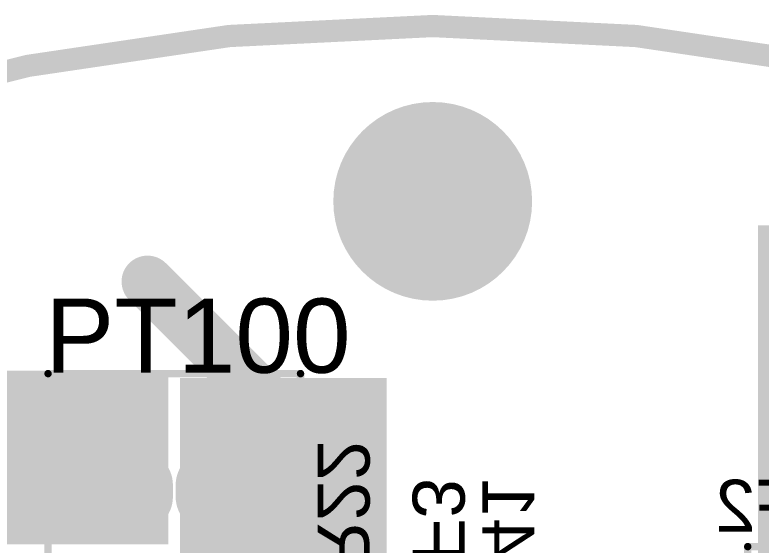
# Model space of a CAD drawing. Header units: millimetres. Extents: x -1.46 to 1.41, y -0.13 to 2.68.
# Drawn here: x -0.281 to 0.221, y 2.327 to 2.685 of the extents above; entities that cross this region are included whole.
import ezdxf

# ---------------------------------------------------------------- set-up
doc = ezdxf.new("R2010")
doc.units = ezdxf.units.MM
doc.header["$MEASUREMENT"] = 0
for name, color, linetype in [('BottomLayer', 5, 'Continuous'), ('BottomOverlay', 54, 'Continuous'), ('BottomPaste', 16, 'Continuous'), ('BottomSolder', 6, 'Continuous'), ('Mechanical2', 216, 'Continuous'), ('MultiLayer', 9, 'Continuous'), ('PadHoleLayer', 156, 'Continuous'), ('TopLayer', 1, 'Continuous'), ('TopOverlay', 2, 'Continuous'), ('TopSolder', 216, 'Continuous'), ('ViaHoleLayer', 16, 'Continuous')]:
    doc.layers.add(name, color=color, linetype=linetype)
doc.styles.add('Arial', font='arial.ttf', dxfattribs={"height": 0.2})

# ---------------------------------------------------------------- blocks, each defined once
blk = doc.blocks.new('A1251WV_02P_2')
at = {"layer": 'BottomLayer'}
h = blk.add_hatch(color=5, dxfattribs=at)
edge = h.paths.add_edge_path()
edge.add_arc((-0.02461, -0.00394), 0.01969, 180, 360)
edge.add_line((-0.00492, -0.00394), (-0.00492, 0.00394))
edge.add_arc((-0.02461, 0.00394), 0.01969, 0, 180)
edge.add_line((-0.04429, 0.00394), (-0.04429, -0.00394))
h = blk.add_hatch(color=5, dxfattribs=at)
edge = h.paths.add_edge_path()
edge.add_arc((0.02461, -0.00394), 0.01969, 180, 360)
edge.add_line((0.04429, -0.00394), (0.04429, 0.00394))
edge.add_arc((0.02461, 0.00394), 0.01969, 0, 180)
edge.add_line((0.00492, 0.00394), (0.00492, -0.00394))
at = {"layer": 'BottomSolder'}
h = blk.add_hatch(color=6, dxfattribs=at)
edge = h.paths.add_edge_path()
edge.add_arc((-0.02461, -0.00394), 0.02369, 180, 360)
edge.add_line((-0.00092, -0.00394), (-0.00092, 0.00394))
edge.add_arc((-0.02461, 0.00394), 0.02369, 0, 180)
edge.add_line((-0.04829, 0.00394), (-0.04829, -0.00394))
h = blk.add_hatch(color=6, dxfattribs=at)
edge = h.paths.add_edge_path()
edge.add_arc((0.02461, -0.00394), 0.02369, 180, 360)
edge.add_line((0.04829, -0.00394), (0.04829, 0.00394))
edge.add_arc((0.02461, 0.00394), 0.02369, 0, 180)
edge.add_line((0.00092, 0.00394), (0.00092, -0.00394))
at = {"layer": 'MultiLayer'}
h = blk.add_hatch(color=9, dxfattribs=at)
edge = h.paths.add_edge_path()
edge.add_arc((-0.02461, -0.00394), 0.01969, 180, 360)
edge.add_line((-0.00492, -0.00394), (-0.00492, 0.00394))
edge.add_arc((-0.02461, 0.00394), 0.01969, 0, 180)
edge.add_line((-0.04429, 0.00394), (-0.04429, -0.00394))
h = blk.add_hatch(color=9, dxfattribs=at)
edge = h.paths.add_edge_path()
edge.add_arc((0.02461, -0.00394), 0.01969, 180, 360)
edge.add_line((0.04429, -0.00394), (0.04429, 0.00394))
edge.add_arc((0.02461, 0.00394), 0.01969, 0, 180)
edge.add_line((0.00492, 0.00394), (0.00492, -0.00394))
at = {"layer": 'PadHoleLayer'}
h = blk.add_hatch(color=156, dxfattribs=at)
edge = h.paths.add_edge_path()
edge.add_arc((-0.02461, 0), 0.0122, 0, 360)
h = blk.add_hatch(color=156, dxfattribs=at)
edge = h.paths.add_edge_path()
edge.add_arc((0.02461, 0), 0.0122, 0, 360)
at = {"layer": 'TopLayer'}
h = blk.add_hatch(color=1, dxfattribs=at)
edge = h.paths.add_edge_path()
edge.add_arc((-0.02461, -0.00394), 0.01969, 180, 360)
edge.add_line((-0.00492, -0.00394), (-0.00492, 0.00394))
edge.add_arc((-0.02461, 0.00394), 0.01969, 0, 180)
edge.add_line((-0.04429, 0.00394), (-0.04429, -0.00394))
h = blk.add_hatch(color=1, dxfattribs=at)
edge = h.paths.add_edge_path()
edge.add_arc((0.02461, -0.00394), 0.01969, 180, 360)
edge.add_line((0.04429, -0.00394), (0.04429, 0.00394))
edge.add_arc((0.02461, 0.00394), 0.01969, 0, 180)
edge.add_line((0.00492, 0.00394), (0.00492, -0.00394))
at = {"layer": 'TopSolder'}
h = blk.add_hatch(color=216, dxfattribs=at)
edge = h.paths.add_edge_path()
edge.add_arc((-0.02461, -0.00394), 0.02369, 180, 360)
edge.add_line((-0.00092, -0.00394), (-0.00092, 0.00394))
edge.add_arc((-0.02461, 0.00394), 0.02369, 0, 180)
edge.add_line((-0.04829, 0.00394), (-0.04829, -0.00394))
h = blk.add_hatch(color=216, dxfattribs=at)
edge = h.paths.add_edge_path()
edge.add_arc((0.02461, -0.00394), 0.02369, 180, 360)
edge.add_line((0.04829, -0.00394), (0.04829, 0.00394))
edge.add_arc((0.02461, 0.00394), 0.02369, 0, 180)
edge.add_line((0.00092, 0.00394), (0.00092, -0.00394))
at = {"layer": 'TopOverlay', "const_width": 0.005}
for points in [[(0.085, 0.047), (-0.085, 0.047)], [(-0.085, 0.047), (-0.085, -0.079)], [(0.085, 0.047), (0.085, -0.079)], [(0.085, -0.079), (-0.085, -0.079)]]:
    blk.add_lwpolyline(points, dxfattribs=at)
at = {"layer": 'TopOverlay', "const_width": 0.0025}
for points in [[(-0.08625, 0.047, 1), (-0.08375, 0.047, 1)], [(-0.08625, 0.047, 1), (-0.08375, 0.047, 1)], [(0.08375, 0.047, 1), (0.08625, 0.047, 1)], [(0.08375, 0.047, 1), (0.08625, 0.047, 1)], [(-0.08625, -0.079, 1), (-0.08375, -0.079, 1)], [(-0.08625, -0.079, 1), (-0.08375, -0.079, 1)], [(0.08375, -0.079, 1), (0.08625, -0.079, 1)], [(0.08375, -0.079, 1), (0.08625, -0.079, 1)]]:
    blk.add_lwpolyline(points, format="xyb", close=True, dxfattribs=at)
blk = doc.blocks.new('SMA_B_16')
at = {"layer": 'BottomLayer'}
for points in [[(-0.12795, 0.03346), (-0.02953, 0.03346), (-0.02953, -0.03346), (-0.12795, -0.03346)], [(0.02953, 0.03346), (0.12795, 0.03346), (0.12795, -0.03346), (0.02953, -0.03346)]]:
    blk.add_hatch(color=5, dxfattribs=at).paths.add_polyline_path(points)
at = {"layer": 'BottomOverlay'}
for points in [[(-0.175, -0.05598), (-0.12906, -0.05598), (-0.12906, 0.05597), (-0.175, 0.05597)], [(-0.12992, 0.03638), (-0.1022, 0.03638), (-0.1022, 0.05598), (-0.12992, 0.05598)], [(-0.12992, -0.05598), (-0.1022, -0.05598), (-0.1022, -0.03638), (-0.12992, -0.03638)]]:
    blk.add_hatch(color=54, dxfattribs=at).paths.add_polyline_path(points)
at = {"layer": 'BottomPaste'}
for points in [[(-0.12795, 0.03346), (-0.02953, 0.03346), (-0.02953, -0.03346), (-0.12795, -0.03346)], [(0.02953, 0.03346), (0.12795, 0.03346), (0.12795, -0.03346), (0.02953, -0.03346)]]:
    blk.add_hatch(color=16, dxfattribs=at).paths.add_polyline_path(points)
at = {"layer": 'BottomSolder'}
for points in [[(-0.13195, 0.03746), (-0.02553, 0.03746), (-0.02553, -0.03746), (-0.13195, -0.03746)], [(0.02553, 0.03746), (0.13195, 0.03746), (0.13195, -0.03746), (0.02553, -0.03746)]]:
    blk.add_hatch(color=6, dxfattribs=at).paths.add_polyline_path(points)
at = {"layer": 'BottomOverlay', "const_width": 0.005}
for points in [[(0.08115, 0.05345), (-0.10465, 0.05345)], [(0.08115, 0.05345), (0.08115, 0.03985)], [(0.08115, -0.03985), (0.08115, -0.05345)], [(0.08115, -0.05345), (-0.10465, -0.05345)]]:
    blk.add_lwpolyline(points, dxfattribs=at)
at = {"layer": 'BottomOverlay', "const_width": 0.0025}
for points in [[(-0.1059, 0.05345, 1), (-0.1034, 0.05345, 1)], [(0.0799, 0.05345, 1), (0.0824, 0.05345, 1)], [(0.0799, 0.05345, 1), (0.0824, 0.05345, 1)], [(0.0799, 0.03985, 1), (0.0824, 0.03985, 1)], [(0.0799, -0.03985, 1), (0.0824, -0.03985, 1)], [(-0.1059, -0.05345, 1), (-0.1034, -0.05345, 1)], [(0.0799, -0.05345, 1), (0.0824, -0.05345, 1)], [(0.0799, -0.05345, 1), (0.0824, -0.05345, 1)]]:
    blk.add_lwpolyline(points, format="xyb", close=True, dxfattribs=at)

msp = doc.modelspace()

# ---------------------------------------------------------------- hatches: boundary and pattern name
at = {"layer": 'BottomLayer'}
h = msp.add_hatch(color=5, dxfattribs=at)
edge = h.paths.add_edge_path()
edge.add_arc((0, 2.55906), 0.05906, 0, 360)
for points in [[(0.219, 2.321), (0.332, 2.321), (0.332, 2.543), (0.219, 2.543)], [(-0.681, 2.384), (-0.178, 2.384), (-0.178, 2.445), (-0.681, 2.445)], [(-0.17008, 2.26), (-0.031, 2.26), (-0.031, 2.44), (-0.17008, 2.44)], [(-0.289, 2.328), (-0.17792, 2.328), (-0.17792, 2.396), (-0.289, 2.396)], [(-0.031, 2.254), (-0.031, 2.378), (-0.086, 2.378), (-0.086, 2.254)]]:
    msp.add_hatch(color=5, dxfattribs=at).paths.add_polyline_path(points)
h = msp.add_hatch(color=5, dxfattribs=at)
edge = h.paths.add_edge_path()
edge.add_arc((-0.192, 2.505), 0.01181, 0, 360)
at = {"layer": 'BottomSolder'}
h = msp.add_hatch(color=6, dxfattribs=at)
edge = h.paths.add_edge_path()
edge.add_arc((0, 2.55906), 0.06306, 0, 360)
h = msp.add_hatch(color=6, dxfattribs=at)
edge = h.paths.add_edge_path()
edge.add_arc((-0.192, 2.505), 0.00591, 0, 360)
at = {"layer": 'MultiLayer'}
h = msp.add_hatch(color=9, dxfattribs=at)
edge = h.paths.add_edge_path()
edge.add_arc((0, 2.55906), 0.05906, 0, 360)
at = {"layer": 'PadHoleLayer'}
h = msp.add_hatch(color=156, dxfattribs=at)
edge = h.paths.add_edge_path()
edge.add_arc((0, 2.55906), 0.06693, 0, 360)
at = {"layer": 'TopLayer'}
h = msp.add_hatch(color=1, dxfattribs=at)
edge = h.paths.add_edge_path()
edge.add_arc((0, 2.55906), 0.05906, 0, 360)
msp.add_hatch(color=1, dxfattribs=at).paths.add_polyline_path([(0.219, 2.308), (0.304, 2.308), (0.304, 2.541), (0.219, 2.541)])
h = msp.add_hatch(color=1, dxfattribs=at)
edge = h.paths.add_edge_path()
edge.add_arc((-0.192, 2.505), 0.01181, 0, 360)
at = {"layer": 'TopSolder'}
h = msp.add_hatch(color=216, dxfattribs=at)
edge = h.paths.add_edge_path()
edge.add_arc((0, 2.55906), 0.06306, 0, 360)
h = msp.add_hatch(color=216, dxfattribs=at)
edge = h.paths.add_edge_path()
edge.add_arc((-0.192, 2.505), 0.00591, 0, 360)
at = {"layer": 'ViaHoleLayer'}
h = msp.add_hatch(color=16, dxfattribs=at)
edge = h.paths.add_edge_path()
edge.add_arc((-0.192, 2.505), 0.00591, 0, 360)

# ---------------------------------------------------------------- linework, layer by layer
at = {"layer": 'Mechanical2', "const_width": 0.015}
msp.add_lwpolyline([(1.39764, 1.27953, 1), (-1.39764, 1.27953, 1)], format="xyb", close=True, dxfattribs=at)
at = {"layer": 'TopLayer', "const_width": 0.035}
for points in [[(-0.192, 2.505), (-0.10329, 2.41629)], [(-0.074, 1.96675), (-0.074, 2.34558)]]:
    msp.add_lwpolyline(points, dxfattribs=at)
at = {"layer": 'TopLayer', "const_width": 0.0175}
for points in [[(-0.20075, 2.505, 1), (-0.18325, 2.505, 1)], [(-0.11204, 2.41629, 1), (-0.09454, 2.41629, 1)], [(-0.11204, 2.41629, 1), (-0.09454, 2.41629, 1)], [(-0.08275, 2.34558, 1), (-0.06525, 2.34558, 1)], [(-0.08275, 2.34558, 1), (-0.06525, 2.34558, 1)]]:
    msp.add_lwpolyline(points, format="xyb", close=True, dxfattribs=at)
at = {"layer": 'TopLayer', "const_width": 0.035}
msp.add_lwpolyline([(-0.10329, 2.41629, -0.198912), (-0.074, 2.34558)], format="xyb", dxfattribs=at)

# ---------------------------------------------------------------- block references
at = {"rotation": 180}
for name, p in [('A1251WV_02P_2', (-0.174, 2.364)), ('SMA_B_16', (0.29326, 2.273))]:
    msp.add_blockref(name, p, dxfattribs=at)

# ---------------------------------------------------------------- texts
at = {"layer": 'BottomOverlay', "style": 'Arial', "text_generation_flag": 2}
for s, p in [('R22', (-0.07749, 2.30835)), ('CF3', (-0.01349, 2.28035)), ('C41', (0.03351, 2.28318))]:
    msp.add_text(s, height=0.035, rotation=270, dxfattribs=at).set_placement(p)
msp.add_text('DF2', height=0.035, dxfattribs=at).set_placement((0.28265, 2.33651))
at = {"layer": 'TopOverlay', "style": 'Arial'}
msp.add_text('PT100', height=0.05, rotation=360, dxfattribs=at).set_placement((-0.261, 2.4436))

doc.saveas('drawing.dxf')
